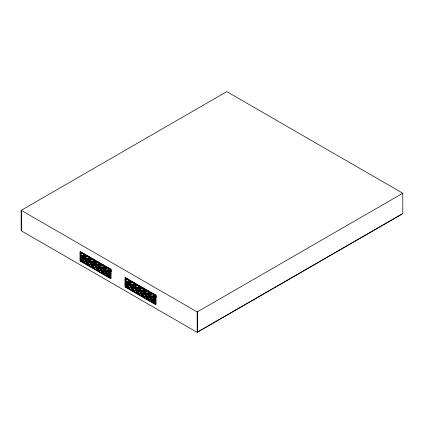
<?xml version="1.0" encoding="UTF-8"?>
<svg xmlns="http://www.w3.org/2000/svg" width="424" height="424" viewBox="0 0 424 424"><rect width="100%" height="100%" fill="white"/><g stroke="black" fill="none" stroke-linecap="round" stroke-linejoin="round"><path stroke-width="0.64" d="M85.855 263.458L86.199 263.145M90.874 266.352L91.224 266.039M95.893 269.251L96.243 268.938M135.844 292.316L136.194 292.004M140.863 295.215L141.213 294.903M145.882 298.114L146.232 297.802M150.902 301.014L151.251 300.701M21.2 210.325L226.792 91.626L402.8 193.243L402.8 213.675L197.208 332.374L21.2 230.757L21.2 210.325L197.208 311.942L402.8 193.243M81.175 252.487L80.38 252.487L80.38 260.32L110.611 277.773L110.611 269.94L110.213 269.251L111.008 268.795M81.069 256.038L85.616 258.661L85.616 256.001L84.954 255.619L84.954 254.994L84.196 254.554L84.196 254.087L82.489 253.102L82.489 253.568L81.731 253.133L81.731 253.759L81.069 253.377L81.069 256.038L84.403 254.119M84.535 258.052L81.731 259.668L81.069 259.287L81.069 256.621L81.684 256.271M84.445 255.386L82.616 256.223L84.895 254.75M82.616 256.223L84.8 254.962M82.616 256.064L85.086 254.856M85.086 255.513L82.993 256.441L85.277 254.967M82.993 256.441L84.895 255.407M85.272 255.624L83.374 256.658L84.466 256.027M83.374 256.658L85.203 255.82M85.579 256.043L83.751 256.88L85.463 255.736M83.751 256.88L85.388 255.932M83.751 256.721L85.653 255.842M85.648 256.499L84.127 257.098L85.839 255.953M84.127 257.098L85.224 256.467M84.127 256.939L86.03 256.064M81.069 259.287L83.873 257.67M84.508 257.315L85.839 256.61M84.885 257.379C85.028 258.015 84.996 256.727 86.03 256.721M80.38 260.32L81.175 260.32L80.777 261.009L81.175 260.32M81.731 259.668L81.731 260.294L85.081 258.364M81.731 260.294L82.489 260.733L85.839 258.799M86.088 258.937L90.635 261.56L90.635 258.9L89.973 258.518L89.973 257.893L89.215 257.453L89.215 256.981L87.508 256.001L87.508 256.467L86.756 256.032L86.756 256.658L86.088 256.276L86.088 258.937L89.422 257.013M82.489 260.733L82.489 261.2L85.839 259.271M81.97 261.693L82.367 261.465M90.01 257.967L87.636 259.122L89.915 257.644M87.636 259.122L89.819 257.856M87.636 258.963L90.105 257.755M90.105 258.412L88.012 259.34L90.296 257.866M88.012 259.34L90.201 258.078M88.012 259.181L89.915 258.306M82.489 261.2L84.196 262.186L84.196 261.714L85.902 260.733M84.196 261.714L84.954 262.154L84.954 261.529L85.569 261.173M88.393 259.557L90.577 258.296M88.579 259.668L90.768 258.407M90.672 258.741L88.77 259.774L90.407 258.831M88.77 259.774L91.144 258.624M90.98 259.159L89.151 259.997L90.863 258.852M89.151 259.997L90.789 259.048M89.151 259.838L91.049 258.958M89.528 260.055C89.671 260.691 89.634 259.403 90.667 259.398M90.858 261.698L87.508 263.627L87.508 264.099L89.215 265.085L89.215 264.613L89.973 265.053L89.973 264.428L90.635 264.809L90.635 262.143L86.088 259.52L86.088 262.186L88.892 260.569M89.528 260.214L91.165 259.265M89.904 260.278C90.047 260.914 90.015 259.626 91.049 259.615M96.767 263.818L95.654 264.459L91.112 261.836L91.112 259.175L91.775 259.557L92.883 258.916M86.088 262.186L86.756 262.567L89.554 260.951M86.756 262.567L86.756 263.193L90.1 261.258M91.112 261.836L94.441 259.912M87.508 264.099L90.858 262.17M95.029 260.866L92.655 262.016L94.934 260.543M92.655 262.016L94.838 260.755M92.655 261.862L95.124 260.654M95.405 261.083L93.031 262.239L95.315 260.765M93.031 262.239L95.22 260.977M93.031 262.08L94.934 261.2M89.215 264.613L90.922 263.627M95.501 261.529L93.413 262.456L95.124 261.311M89.973 264.428L90.588 264.072M93.413 262.456L95.31 261.423M93.789 262.673L96.264 261.311M93.98 262.785L96.163 261.523M95.999 262.058L94.17 262.896L95.882 261.751M94.17 262.896L95.808 261.947M94.17 262.737L96.068 261.857M96.068 262.514L94.547 263.113L96.259 261.968M95.877 264.597L92.533 266.526L92.533 266.998L94.234 267.984L94.234 267.512L94.992 267.952L94.992 267.321L95.654 267.708L95.654 265.042L91.112 262.419L91.112 265.079L93.911 263.463M94.547 263.113L96.19 262.164M94.547 262.954L95.877 262.408M94.928 263.331L96.259 262.626M95.114 263.442L96.211 262.811M96.794 262.456L96.794 261.825L97.552 262.265L97.552 261.793L100.011 263.686L100.011 264.311L100.674 264.698L100.674 267.358L96.131 264.735L96.131 262.069L96.794 262.456L97.902 261.815M91.112 265.079L91.775 265.466L94.573 263.85M91.775 265.466L91.775 266.092L94.573 264.475M96.131 264.735L99.46 262.811M92.533 266.998L95.877 265.064M100.048 263.765L97.674 264.915L99.953 263.442M97.674 264.915L100.144 263.553M100.43 263.982L98.05 265.138L100.334 263.659M98.05 265.138L100.239 263.871M98.05 264.979L100.525 263.77M94.234 267.512L95.941 266.526M100.52 264.428L98.432 265.355L100.144 264.21M94.992 267.321L95.607 266.972L95.607 267.597M98.432 265.355L100.069 264.406M98.432 265.196L100.334 264.316M100.901 264.645L98.808 265.572L100.711 264.539M100.52 265.085L99.19 265.79L100.827 264.846M99.19 265.79L100.472 265.27M100.896 265.302L99.566 266.012L100.711 265.196M99.868 270.056L99.868 270.528L99.253 270.878L99.253 270.411L100.011 270.846L100.011 270.221L100.674 270.602L100.674 267.942L96.131 265.318L96.131 267.979L98.93 266.362M101.813 265.35L101.813 264.724L102.571 265.164L102.571 264.693L105.03 266.585L105.03 267.21L105.693 267.592L105.693 270.258L101.151 267.629L101.151 264.968L101.813 265.35L102.921 264.709M96.131 267.979L96.794 268.36L99.046 267.062M96.794 268.36L96.794 268.991L99.592 267.374M96.794 268.991L97.552 269.425L100.896 267.496M101.151 267.629L104.479 265.71M97.552 269.425L97.552 269.897L100.896 267.963M105.353 266.558L102.693 267.814L104.977 266.341M102.693 267.814L105.163 266.447M105.544 266.67L103.069 268.032L104.712 267.088M99.253 270.411L100.96 269.425M103.069 268.032L104.903 267.194M104.733 267.729L103.451 268.254L105.163 267.109M100.011 270.221L100.626 269.865L100.626 270.496M103.451 268.254L105.088 267.306M103.451 268.095L105.353 267.215M105.921 267.544L103.827 268.471L105.539 267.327M103.827 268.471L104.924 267.841M103.827 268.312L105.73 267.433M104.209 268.689L105.846 267.74M104.399 268.8L106.037 267.851M105.868 268.387L104.585 268.906L105.73 268.095M105.915 270.39L102.571 272.325L102.571 272.796L104.272 273.777L104.272 273.31L105.03 273.745L105.03 273.12L105.693 273.501L105.693 270.841L101.151 268.217L101.151 270.878L103.403 269.579M104.585 268.906L105.682 268.275M104.585 268.752L105.915 268.201M104.967 269.129L106.058 268.498M106.832 268.249L106.832 267.624L107.59 268.058L107.59 267.592L110.049 269.484L110.049 270.109L110.717 270.491L110.717 273.151L106.17 270.528L106.17 267.867L106.832 268.249L107.94 267.608M101.151 270.878L101.813 271.259L104.066 269.961M101.813 271.259L101.813 271.885L105.157 269.956M106.17 270.528L109.498 268.609M102.571 272.796L105.915 270.862M109.085 272.86L106.832 274.158L106.17 273.777L106.17 271.111L106.779 270.761M110.086 269.558L107.712 270.713L109.996 269.24M107.712 270.713L109.901 269.452M107.712 270.554L110.182 269.346M108.088 270.931L110.611 269.478L111.008 269.706L111.008 278.457L110.611 278.229L110.611 278.69L80.38 261.237L79.988 260.548L79.988 251.798L80.38 252.026L80.38 251.57L110.611 269.023L110.611 269.478M104.272 273.31L105.979 272.325M108.279 271.042L110.468 269.781M105.03 273.12L105.645 272.764M110.373 270.115L108.47 271.148L111.406 269.478M108.47 271.148L110.298 270.311M110.129 270.846L108.846 271.371L110.558 270.226M108.846 271.371L109.943 270.74M108.846 271.212L110.749 270.332M111.056 270.751L109.228 271.588L110.94 270.443M109.228 271.588L111.13 270.554M106.17 273.777L108.968 272.16M110.934 271.1L109.604 271.805L110.701 271.175M109.604 271.805L110.887 271.286M109.986 271.869C110.129 272.505 110.092 271.217 111.125 271.212M109.986 272.023L111.077 271.392M106.832 274.158L106.832 274.784L110.176 272.855M106.832 274.784L107.59 275.224L110.934 273.289M107.59 275.224L107.59 275.69L110.934 273.761M107.59 275.69L109.291 276.676L109.291 276.204L110.998 275.224M109.291 276.204L110.049 276.644L110.049 276.019L110.664 275.664M110.213 278.001L111.008 277.545L110.213 277.545L110.213 278.001L80.777 261.009M126.145 278.451L125.356 278.451L125.356 286.285L155.926 303.913M126.707 279.723L126.707 279.098L127.465 279.533L127.465 279.066L129.924 280.958L129.924 281.584L130.587 281.965L130.587 284.626L126.045 282.002L126.045 279.342L126.707 279.723L127.815 279.082M126.045 282.002L129.373 280.084M129.961 281.033L127.587 282.188L129.871 280.714M127.587 282.188L129.77 280.926M127.587 282.029L130.057 280.821M130.057 281.478L127.963 282.405L130.152 281.144M130.248 281.589L128.345 282.623L129.983 281.679M128.345 282.623L130.173 281.785M130.004 282.32L128.721 282.845L130.433 281.7M128.721 282.845L129.818 282.214M128.721 282.686L130.624 281.806M130.931 282.225L129.103 283.062L130.815 281.918M129.103 283.062L131.005 282.029M130.809 284.764L127.465 286.698L127.465 287.165L129.166 288.15L129.166 287.679L129.924 288.119L129.924 287.493L130.587 287.875L130.587 285.214L126.045 282.585L126.045 285.251L128.843 283.635M130.809 282.575L129.479 283.28L130.576 282.649M129.479 283.28L130.762 282.76M129.861 283.343C130.004 283.979 129.967 282.691 131 282.686M129.861 283.497L130.952 282.866M125.356 286.285L126.145 286.285L125.753 286.974L126.145 286.285M126.045 285.251L126.707 285.633L128.96 284.334M126.707 285.633L126.707 286.258L130.051 284.329M131.064 284.901L135.611 287.525L135.611 284.864L134.943 284.483L134.943 283.852L134.185 283.418L134.185 282.946L132.484 281.965L132.484 282.432L131.726 281.997L131.726 282.623L131.064 282.241L131.064 284.901L134.392 282.978M127.465 287.165L130.809 285.235M126.94 287.658L127.338 287.43M134.435 284.25L132.606 285.087L134.89 283.608M132.606 285.087L134.795 283.82M132.606 284.928L135.076 283.72M135.076 284.377L132.982 285.304L135.267 283.831M132.982 285.304L134.885 284.271M129.166 287.679L130.873 286.698M129.924 287.493L130.539 287.138M133.364 285.522L135.267 284.488M133.555 285.633L135.738 284.371M135.574 284.901L133.74 285.739L135.452 284.594M133.74 285.739L135.383 284.796M133.74 285.585L135.643 284.705M135.643 285.363L134.122 285.962L135.834 284.817M134.122 285.962L135.214 285.331M134.122 285.803L136.024 284.923M135.828 287.663L132.484 289.592L132.484 290.064L134.185 291.05L134.185 290.578L134.943 291.018L134.943 290.392L135.611 290.774L135.611 288.108L131.064 285.485L131.064 288.15L133.862 286.534M134.498 286.179L135.828 285.474M134.88 286.242C135.023 286.878 134.986 285.591 136.019 285.58M136.745 285.522L136.745 284.896L137.503 285.331L137.503 284.859L139.968 286.751L139.968 287.377L140.63 287.764L140.63 290.424L136.083 287.801L136.083 285.135L136.745 285.522L137.853 284.88M131.064 288.15L131.726 288.532L133.979 287.228M131.726 288.532L131.726 289.157L135.071 287.223M136.083 287.801L139.411 285.877M132.484 290.064L135.828 288.135M139.544 289.815L136.745 291.431L136.083 291.044L136.083 288.384L136.692 288.029L136.692 290.694L137.36 291.076L137.36 291.701L139.819 293.594M139.454 287.143L137.625 287.981L139.909 286.507M137.625 287.981L139.814 286.719M137.625 287.827L140.095 286.619M140.095 287.276L138.007 288.203L140.286 286.73M138.007 288.203L139.644 287.255M138.007 288.044L139.904 287.165M134.185 290.578L135.892 289.592M134.943 290.392L135.558 290.037M138.383 288.421L140.572 287.159M138.574 288.532L140.757 287.265M140.662 287.605L138.759 288.638L140.402 287.695M138.759 288.638L140.593 287.801M140.969 288.023L139.141 288.861L140.28 288.044M139.141 288.861L140.779 287.912M139.141 288.702L141.044 287.822M141.038 288.479L139.517 289.078L141.229 287.933M136.083 291.044L138.881 289.428M139.517 289.078L141.16 288.129M140.09 289.248L141.229 288.59M141.764 288.415L141.764 287.79L142.522 288.23L142.522 287.758L144.987 289.65L144.987 290.276L145.649 290.657L145.649 293.323L141.102 290.7L141.102 288.034L141.764 288.415L142.872 287.779M136.745 291.431L136.745 292.056L140.09 290.122M136.745 292.056L137.503 292.491L140.847 290.562M141.102 290.7L144.43 288.776M137.503 292.491L137.503 292.963L140.847 291.028M145.019 289.73L142.644 290.88L144.929 289.406M142.644 290.88L144.833 289.619M142.644 290.726L145.119 289.518M145.4 289.947L143.026 291.103L145.305 289.624M143.026 291.103L145.209 289.836M143.026 290.944L145.496 289.735M137.503 292.963L139.21 293.949L139.21 293.477L140.911 292.491M145.496 290.392L143.402 291.32L145.114 290.175M139.21 293.477L139.968 293.911L139.968 293.286L140.577 292.936M143.402 291.32L145.045 290.371M143.402 291.161L145.305 290.281M143.784 291.537L145.681 290.504M143.969 291.648L145.066 291.018M145.988 290.917L144.16 291.754L145.872 290.61M144.16 291.754L145.252 291.124M144.16 291.601L146.063 290.721M146.057 291.378L144.542 291.977L146.254 290.832M145.321 293.774L142.522 295.39L142.522 295.862L144.229 296.842L144.229 296.376L144.987 296.811L144.987 296.185L145.649 296.567L145.649 293.906L141.102 291.283L141.102 293.943L143.9 292.327M144.542 291.977L146.179 291.028M144.542 291.818L145.872 291.267M144.918 292.194L146.248 291.489M145.109 292.3L146.201 291.67M146.784 291.315L146.784 290.689L147.541 291.129L147.541 290.657L150.006 292.549L150.006 293.175L150.668 293.556L150.668 296.222L146.121 293.594L146.121 290.933L146.784 291.315L147.897 290.673M141.102 293.943L141.764 294.325L144.563 292.708M141.764 294.325L141.764 294.956L144.563 293.339M146.121 293.594L149.449 291.675M142.522 295.862L145.867 293.927M150.324 292.523L147.663 293.779L149.948 292.306M147.663 293.779L150.398 292.2M150.515 292.634L148.045 293.996L150.228 292.735M144.229 296.376L145.936 295.39M148.045 293.996L150.419 292.846M150.25 293.382L148.421 294.219L150.133 293.074M144.987 296.185L145.596 295.83L145.596 296.461M148.421 294.219L150.064 293.27M148.421 294.06L150.324 293.18M150.891 293.509L148.803 294.436L150.515 293.291M148.803 294.436L150.7 293.397M150.509 293.949L149.179 294.654L150.271 294.023M149.179 294.654L150.462 294.134M150.891 294.166L149.561 294.871L150.7 294.055M149.858 298.92L149.858 299.386L149.248 299.741L149.248 299.275L150.006 299.71L150.006 299.084L150.668 299.466L150.668 296.805L146.121 294.182L146.121 296.842L148.919 295.226M151.803 294.214L151.803 293.588L152.561 294.023L152.561 293.556L155.025 295.449L155.025 296.074L155.688 296.456L155.688 299.116L151.14 296.493L151.14 293.832L151.803 294.214L152.916 293.572M146.121 296.842L146.784 297.224L149.582 295.608M146.784 297.224L146.784 297.849L150.128 295.92M146.784 297.849L147.541 298.289L150.34 296.673M151.14 296.493L154.469 294.574M147.541 298.289L147.541 298.756L150.886 296.827M155.343 295.422L152.682 296.678L154.967 295.205M156.377 295.443L155.582 295.904L155.184 295.671L155.184 295.215L155.979 294.76M152.682 296.678L155.157 295.311M153.064 296.895L155.582 295.443L155.979 295.671L155.979 304.421L155.582 304.194L155.582 304.655L125.356 287.202L124.958 286.513L124.958 277.762L125.356 277.99L125.356 277.534L155.582 294.987L155.582 295.443M149.248 299.275L150.955 298.289M153.255 297.007L154.893 296.058M154.723 296.593L153.44 297.113L155.152 295.968M150.006 299.084L150.615 298.729L150.615 299.355M153.44 297.113L155.083 296.169M153.44 296.959L155.343 296.079M155.91 296.408L153.822 297.335L155.534 296.191M153.822 297.335L154.914 296.705M153.822 297.176L155.719 296.296M154.198 297.553L156.101 296.514M154.389 297.664L156.027 296.715M155.905 299.254L152.561 301.188L152.561 301.655L154.267 302.641L154.267 302.169L155.025 302.609L155.025 301.983L155.688 302.365L155.688 299.704L151.14 297.076L151.14 299.741L153.393 298.438M155.91 297.065L154.58 297.77L155.672 297.139M154.58 297.77L155.862 297.251M154.956 297.834C155.099 298.469 155.062 297.182 156.101 297.176M154.956 297.987L156.048 297.356M151.14 299.741L151.803 300.123L154.055 298.825M151.803 300.123L151.803 300.749L155.147 298.819M152.561 301.655L155.905 299.726M154.267 302.169L155.974 301.188M155.025 301.983L155.635 301.628M155.184 303.966L155.979 303.51L155.184 303.51L155.184 303.966L125.753 286.974M402.8 213.484L197.287 332.135L197.287 311.894M110.213 269.251L80.777 252.259L80.777 260.092M155.184 295.215L125.753 278.224L125.753 286.057M82.993 256.287L83.183 256.552M93.413 262.297L93.598 262.567M97.674 264.762L97.865 265.026M102.693 267.661L102.884 267.926M109.228 271.429L109.418 271.699M110.569 272.208L110.569 272.362M129.103 282.903L129.293 283.174M132.982 285.145L133.173 285.416M139.517 288.919L139.708 289.184M147.663 293.62L147.854 293.89M148.803 294.277L148.988 294.542M152.682 296.519L152.873 296.784M155.539 298.173L155.539 298.326M81.069 256.621L85.616 259.25L85.616 261.91L84.954 261.529M106.17 271.111L110.717 273.74L110.717 276.4L110.049 276.019M136.083 288.384L140.63 291.007L140.63 293.673L139.968 293.286M85.569 261.799L84.811 261.364L84.811 261.831L83.104 260.85L83.104 260.378L82.346 259.939L82.346 259.313L81.684 258.932L81.684 256.801M130.539 287.764L129.781 287.329L129.781 287.795L128.075 286.815L128.075 286.343L127.317 285.903L127.317 285.278L126.654 284.896L126.654 282.766M135.558 290.663L134.8 290.223L134.8 290.694L133.094 289.709L133.094 289.242L132.336 288.802L132.336 288.177L131.673 287.795L131.673 285.665M89.83 264.73L88.123 263.744L88.123 263.278L87.365 262.838L87.365 262.212L86.703 261.831L86.703 259.17M94.849 267.629L93.142 266.643L93.142 266.177L92.384 265.737L92.384 265.111L91.722 264.73L91.722 262.064M99.868 270.528L98.161 269.542L98.161 269.07L97.403 268.636L97.403 268.01L96.741 267.624L96.741 264.963M144.838 296.493L143.137 295.507L143.137 295.035L142.379 294.601L142.379 293.975L141.717 293.588L141.717 290.928M149.858 299.386L148.156 298.406L148.156 297.934L147.398 297.5L147.398 296.869L146.736 296.487L146.736 293.827M154.309 301.957L153.175 301.305L153.175 300.833L152.417 300.393L152.417 299.768L151.755 299.386L151.755 297.256M86.756 263.193L87.508 263.627M91.775 266.092L92.533 266.526M101.813 271.885L102.571 272.325M126.707 286.258L127.465 286.698M131.726 289.157L132.484 289.592M141.764 294.956L142.522 295.39M151.803 300.749L152.561 301.188M97.552 269.897L99.253 270.878M147.541 298.756L149.248 299.741M197.208 311.942L197.208 332.374M155.582 295.904L155.582 303.738M154.877 301.819L154.877 302.286M125.806 278.409L125.806 286.523M109.906 275.854L109.906 276.321L107.442 274.429L107.442 273.803L106.779 273.422L106.779 271.291M104.887 272.955L104.887 273.422L102.422 271.535L102.422 270.904L101.76 270.523L101.76 268.392M95.654 264.459L95.654 261.799L94.992 261.417L94.992 260.787L92.533 258.894L92.533 259.366L91.775 258.932L91.775 259.557M80.836 252.444L80.836 260.559M21.285 210.278L21.285 230.518M85.473 257.718L85.473 257.718M90.492 260.612L90.492 260.612M95.511 263.511L95.511 263.511M100.133 266.182L100.133 266.182M100.53 266.41L100.53 266.41M105.55 269.309L105.55 269.309M130.444 283.683L130.444 283.683M135.463 286.576L135.463 286.576M140.482 289.475L140.482 289.475M145.501 292.375L145.501 292.375M150.128 295.046L150.128 295.046M150.52 295.274L150.52 295.274"/></g></svg>
